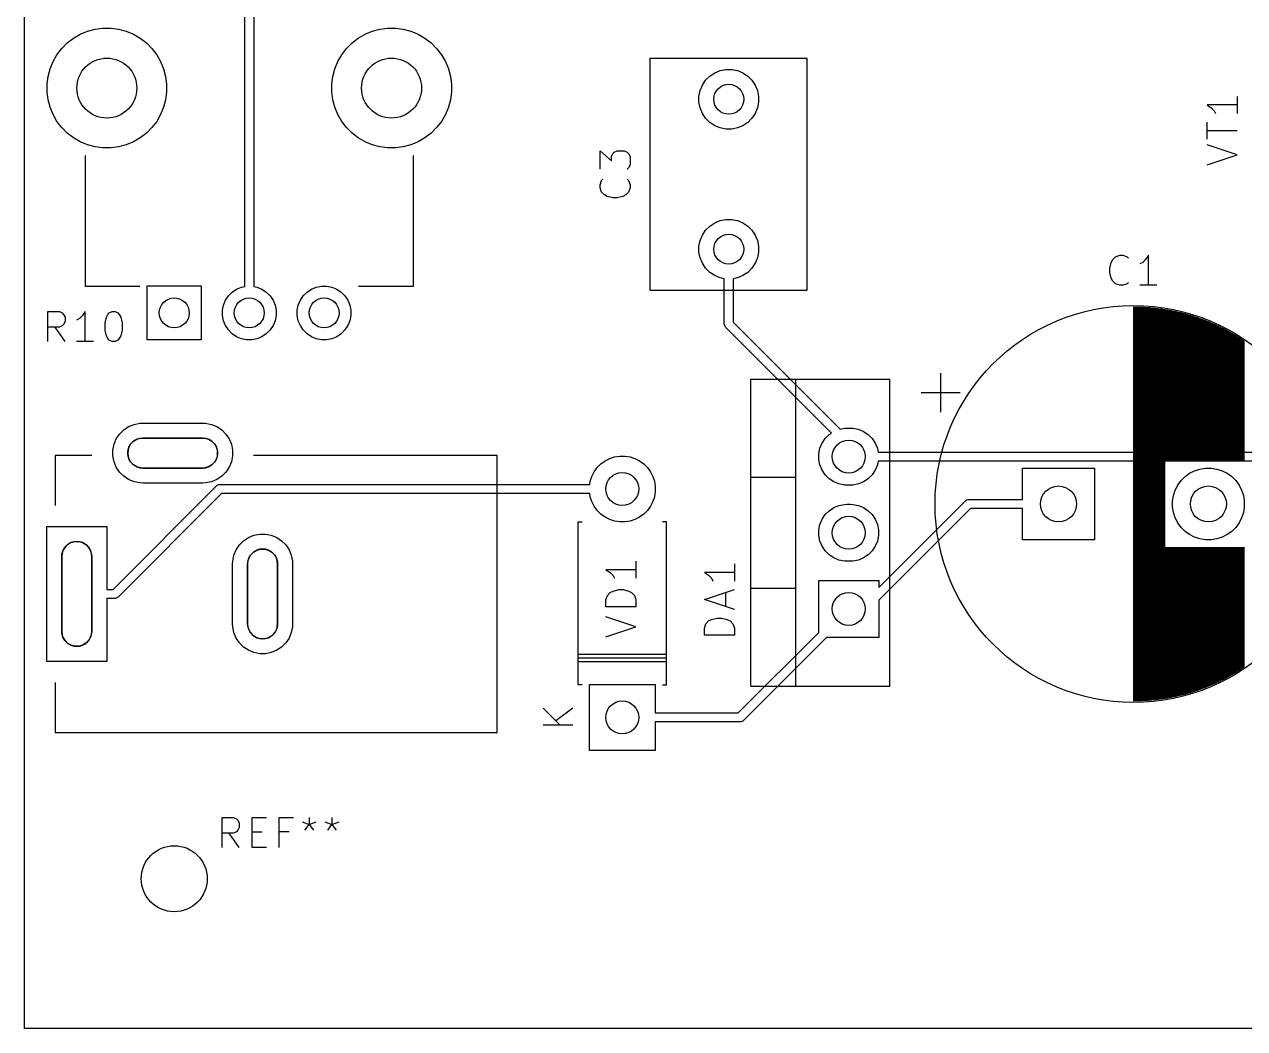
# Model space of a CAD drawing. Extents: x 119.8 to 199.8, y -185.2 to -95.2.
# Drawn here: x 119.76 to 160.46, y -185.16 to -151.67 of the extents above; entities that cross this region are included whole.
import ezdxf

# ---------------------------------------------------------------- set-up
doc = ezdxf.new("R2010")
doc.units = 0
doc.layers.add('BLACK', color=7, linetype='CONTINUOUS')

msp = doc.modelspace()

# ---------------------------------------------------------------- linework, layer by layer
at = {"layer": 'BLACK', "linetype": 'CONTINUOUS'}
for p, q in [((119.7556, -185.1644), (119.7556, -95.1644)), ((127.1056, -160.406023), (127.1056, -149.1644)), ((127.4056, -149.226532), (127.4056, -160.406023)), ((121.862721, -151.89554), (122.115419, -151.827829)), ((122.115419, -151.827829), (122.374794, -151.793682)), ((122.374794, -151.793682), (122.636406, -151.793682)), ((122.636406, -151.793682), (122.895781, -151.827829)), ((122.895781, -151.827829), (123.148479, -151.89554)), ((131.362721, -151.89554), (131.615419, -151.827829)), ((131.615419, -151.827829), (131.874794, -151.793682)), ((131.874794, -151.793682), (132.136406, -151.793682)), ((132.136406, -151.793682), (132.395781, -151.827829)), ((132.395781, -151.827829), (132.648479, -151.89554)), ((121.186908, -152.28572), (121.39446, -152.126461)), ((121.39446, -152.126461), (121.621023, -151.995655)), ((121.621023, -151.995655), (121.862721, -151.89554)), ((123.148479, -151.89554), (123.390177, -151.995655)), ((123.390177, -151.995655), (123.61674, -152.126461)), ((123.61674, -152.126461), (123.824292, -152.28572)), ((130.686908, -152.28572), (130.89446, -152.126461)), ((130.89446, -152.126461), (131.121023, -151.995655)), ((131.121023, -151.995655), (131.362721, -151.89554)), ((132.648479, -151.89554), (132.890177, -151.995655)), ((132.890177, -151.995655), (133.11674, -152.126461)), ((133.11674, -152.126461), (133.324292, -152.28572)), ((120.842661, -152.67826), (121.00192, -152.470708)), ((121.00192, -152.470708), (121.186908, -152.28572)), ((123.824292, -152.28572), (124.00928, -152.470708)), ((124.00928, -152.470708), (124.168539, -152.67826)), ((130.342661, -152.67826), (130.50192, -152.470708)), ((130.50192, -152.470708), (130.686908, -152.28572)), ((133.324292, -152.28572), (133.50928, -152.470708)), ((133.50928, -152.470708), (133.668539, -152.67826)), ((120.61174, -153.146521), (120.711855, -152.904823)), ((120.711855, -152.904823), (120.842661, -152.67826)), ((124.168539, -152.67826), (124.299345, -152.904823)), ((124.299345, -152.904823), (124.39946, -153.146521)), ((130.11174, -153.146521), (130.211855, -152.904823)), ((130.211855, -152.904823), (130.342661, -152.67826)), ((133.668539, -152.67826), (133.799345, -152.904823)), ((133.799345, -152.904823), (133.89946, -153.146521)), ((140.6356, -160.5344), (140.6356, -152.7944)), ((140.6356, -152.7944), (145.8756, -152.7944)), ((145.8756, -160.5344), (145.8756, -152.7944)), ((120.509882, -153.658594), (120.544029, -153.399219)), ((120.544029, -153.399219), (120.61174, -153.146521)), ((124.39946, -153.146521), (124.467171, -153.399219)), ((124.467171, -153.399219), (124.501318, -153.658594)), ((130.009882, -153.658594), (130.044029, -153.399219)), ((130.044029, -153.399219), (130.11174, -153.146521)), ((133.89946, -153.146521), (133.967171, -153.399219)), ((133.967171, -153.399219), (134.001318, -153.658594)), ((142.48259, -153.530007), (142.621207, -153.39139)), ((142.621207, -153.39139), (142.784203, -153.282479)), ((142.784203, -153.282479), (142.965315, -153.20746)), ((142.965315, -153.20746), (143.157583, -153.169215)), ((143.157583, -153.169215), (143.353617, -153.169215)), ((143.353617, -153.169215), (143.545885, -153.20746)), ((143.545885, -153.20746), (143.726997, -153.282479)), ((143.726997, -153.282479), (143.889993, -153.39139)), ((143.889993, -153.39139), (144.02861, -153.530007)), ((120.509882, -153.920206), (120.509882, -153.658594)), ((124.501318, -153.658594), (124.501318, -153.920206)), ((130.009882, -153.920206), (130.009882, -153.658594)), ((134.001318, -153.658594), (134.001318, -153.920206)), ((142.260415, -154.066383), (142.29866, -153.874115)), ((142.29866, -153.874115), (142.373679, -153.693003)), ((142.373679, -153.693003), (142.48259, -153.530007)), ((144.02861, -153.530007), (144.137521, -153.693003)), ((144.137521, -153.693003), (144.21254, -153.874115)), ((144.21254, -153.874115), (144.250785, -154.066383)), ((120.544029, -154.179581), (120.509882, -153.920206)), ((120.61174, -154.432279), (120.544029, -154.179581)), ((124.467171, -154.179581), (124.39946, -154.432279)), ((124.501318, -153.920206), (124.467171, -154.179581)), ((130.044029, -154.179581), (130.009882, -153.920206)), ((130.11174, -154.432279), (130.044029, -154.179581)), ((133.967171, -154.179581), (133.89946, -154.432279)), ((134.001318, -153.920206), (133.967171, -154.179581)), ((142.260415, -154.262417), (142.260415, -154.066383)), ((142.29866, -154.454685), (142.260415, -154.262417)), ((144.250785, -154.262417), (144.21254, -154.454685)), ((144.250785, -154.066383), (144.250785, -154.262417)), ((160.210419, -154.069161), (160.210419, -154.640589)), ((120.711855, -154.673977), (120.61174, -154.432279)), ((120.842661, -154.90054), (120.711855, -154.673977)), ((124.299345, -154.673977), (124.168539, -154.90054)), ((124.39946, -154.432279), (124.299345, -154.673977)), ((130.211855, -154.673977), (130.11174, -154.432279)), ((130.342661, -154.90054), (130.211855, -154.673977)), ((133.799345, -154.673977), (133.668539, -154.90054)), ((133.89946, -154.432279), (133.799345, -154.673977)), ((142.373679, -154.635797), (142.29866, -154.454685)), ((142.48259, -154.798793), (142.373679, -154.635797)), ((144.137521, -154.635797), (144.02861, -154.798793)), ((144.21254, -154.454685), (144.137521, -154.635797)), ((160.210419, -154.354875), (159.210419, -154.354875)), ((159.210419, -154.354875), (159.353276, -154.450113)), ((159.353276, -154.450113), (159.448514, -154.545351)), ((159.448514, -154.545351), (159.496133, -154.640589)), ((121.00192, -155.108092), (120.842661, -154.90054)), ((124.168539, -154.90054), (124.00928, -155.108092)), ((130.50192, -155.108092), (130.342661, -154.90054)), ((133.668539, -154.90054), (133.50928, -155.108092)), ((142.621207, -154.93741), (142.48259, -154.798793)), ((142.784203, -155.046321), (142.621207, -154.93741)), ((142.965315, -155.12134), (142.784203, -155.046321)), ((143.726997, -155.046321), (143.545885, -155.12134)), ((143.889993, -154.93741), (143.726997, -155.046321)), ((144.02861, -154.798793), (143.889993, -154.93741)), ((159.210419, -155.497732), (159.210419, -154.926304)), ((121.186908, -155.29308), (121.00192, -155.108092)), ((121.39446, -155.452339), (121.186908, -155.29308)), ((121.621023, -155.583145), (121.39446, -155.452339)), ((123.61674, -155.452339), (123.390177, -155.583145)), ((123.824292, -155.29308), (123.61674, -155.452339)), ((124.00928, -155.108092), (123.824292, -155.29308)), ((130.686908, -155.29308), (130.50192, -155.108092)), ((130.89446, -155.452339), (130.686908, -155.29308)), ((131.121023, -155.583145), (130.89446, -155.452339)), ((133.11674, -155.452339), (132.890177, -155.583145)), ((133.324292, -155.29308), (133.11674, -155.452339)), ((133.50928, -155.108092), (133.324292, -155.29308)), ((143.157583, -155.159585), (142.965315, -155.12134)), ((143.353617, -155.159585), (143.157583, -155.159585)), ((143.545885, -155.12134), (143.353617, -155.159585)), ((160.210419, -155.212018), (159.210419, -155.212018)), ((121.862721, -155.68326), (121.621023, -155.583145)), ((122.115419, -155.750971), (121.862721, -155.68326)), ((122.374794, -155.785118), (122.115419, -155.750971)), ((122.636406, -155.785118), (122.374794, -155.785118)), ((122.895781, -155.750971), (122.636406, -155.785118)), ((123.148479, -155.68326), (122.895781, -155.750971)), ((123.390177, -155.583145), (123.148479, -155.68326)), ((131.362721, -155.68326), (131.121023, -155.583145)), ((131.615419, -155.750971), (131.362721, -155.68326)), ((131.874794, -155.785118), (131.615419, -155.750971)), ((132.136406, -155.785118), (131.874794, -155.785118)), ((132.395781, -155.750971), (132.136406, -155.785118)), ((132.648479, -155.68326), (132.395781, -155.750971)), ((132.890177, -155.583145), (132.648479, -155.68326)), ((138.960419, -156.497732), (138.960419, -155.878685)), ((138.960419, -155.878685), (139.341371, -156.212018)), ((139.436609, -155.926304), (139.531847, -155.878685)), ((139.531847, -155.878685), (139.769942, -155.878685)), ((139.769942, -155.878685), (139.86518, -155.926304)), ((160.210419, -156.021542), (159.210419, -155.688209)), ((121.7856, -156.0394), (121.7856, -160.4094)), ((132.7256, -156.0394), (132.7256, -160.4094)), ((139.341371, -156.069161), (139.38899, -155.973923)), ((139.341371, -156.212018), (139.341371, -156.069161)), ((139.38899, -155.973923), (139.436609, -155.926304)), ((139.86518, -155.926304), (139.9128, -155.973923)), ((139.9128, -155.973923), (139.960419, -156.069161)), ((139.960419, -156.069161), (139.960419, -156.354875)), ((159.210419, -156.354875), (160.210419, -156.021542)), ((139.9128, -156.450113), (139.86518, -156.497732)), ((139.960419, -156.354875), (139.9128, -156.450113)), ((138.960419, -157.021542), (139.008038, -156.878685)), ((138.960419, -157.11678), (138.960419, -157.021542)), ((139.008038, -157.259637), (138.960419, -157.11678)), ((139.008038, -156.878685), (139.055657, -156.831066)), ((139.86518, -156.831066), (139.9128, -156.878685)), ((139.9128, -156.878685), (139.960419, -157.021542)), ((139.960419, -157.11678), (139.9128, -157.259637)), ((139.960419, -157.021542), (139.960419, -157.11678)), ((139.103276, -157.354875), (139.008038, -157.259637)), ((139.198514, -157.402494), (139.103276, -157.354875)), ((139.38899, -157.450113), (139.198514, -157.402494)), ((139.531847, -157.450113), (139.38899, -157.450113)), ((139.722323, -157.402494), (139.531847, -157.450113)), ((139.817561, -157.354875), (139.722323, -157.402494)), ((139.9128, -157.259637), (139.817561, -157.354875)), ((142.621207, -158.39139), (142.784203, -158.282479)), ((142.784203, -158.282479), (142.965315, -158.20746)), ((142.965315, -158.20746), (143.157583, -158.169215)), ((143.157583, -158.169215), (143.353617, -158.169215)), ((143.353617, -158.169215), (143.545885, -158.20746)), ((143.545885, -158.20746), (143.726997, -158.282479)), ((143.726997, -158.282479), (143.889993, -158.39139)), ((142.29866, -158.874115), (142.373679, -158.693003)), ((142.373679, -158.693003), (142.48259, -158.530007)), ((142.48259, -158.530007), (142.621207, -158.39139)), ((143.889993, -158.39139), (144.02861, -158.530007)), ((144.02861, -158.530007), (144.137521, -158.693003)), ((144.137521, -158.693003), (144.21254, -158.874115)), ((142.260415, -159.066383), (142.29866, -158.874115)), ((142.260415, -159.262417), (142.260415, -159.066383)), ((144.21254, -158.874115), (144.250785, -159.066383)), ((144.250785, -159.066383), (144.250785, -159.262417)), ((142.29866, -159.454685), (142.260415, -159.262417)), ((142.373679, -159.635797), (142.29866, -159.454685)), ((144.21254, -159.454685), (144.137521, -159.635797)), ((144.250785, -159.262417), (144.21254, -159.454685)), ((156.017505, -159.607314), (156.065124, -159.512076)), ((156.065124, -159.512076), (156.160362, -159.416838)), ((156.160362, -159.416838), (156.303219, -159.369219)), ((156.303219, -159.369219), (156.398457, -159.369219)), ((156.398457, -159.369219), (156.541314, -159.416838)), ((156.541314, -159.416838), (156.588933, -159.464457)), ((157.160362, -159.512076), (157.065124, -159.607314)), ((157.2556, -159.369219), (157.160362, -159.512076)), ((157.2556, -160.369219), (157.2556, -159.369219)), ((142.48259, -159.798793), (142.373679, -159.635797)), ((142.621207, -159.93741), (142.48259, -159.798793)), ((142.784203, -160.046321), (142.621207, -159.93741)), ((143.889993, -159.93741), (143.726997, -160.046321)), ((144.02861, -159.798793), (143.889993, -159.93741)), ((144.137521, -159.635797), (144.02861, -159.798793)), ((155.969886, -159.79779), (156.017505, -159.607314)), ((155.969886, -159.940647), (155.969886, -159.79779)), ((156.017505, -160.131123), (155.969886, -159.940647)), ((157.065124, -159.607314), (156.969886, -159.654933)), ((123.8556, -162.1894), (123.8556, -160.3894)), ((123.8556, -160.3894), (125.6556, -160.3894)), ((125.6556, -160.3894), (125.6556, -162.1894)), ((142.965315, -160.12134), (142.784203, -160.046321)), ((143.1056, -160.149244), (142.965315, -160.12134)), ((143.1056, -161.6644), (143.1056, -160.149244)), ((143.545885, -160.12134), (143.4056, -160.149244)), ((143.4056, -160.149244), (143.4056, -161.602268)), ((143.726997, -160.046321), (143.545885, -160.12134)), ((156.065124, -160.226361), (156.017505, -160.131123)), ((156.160362, -160.3216), (156.065124, -160.226361)), ((156.303219, -160.369219), (156.160362, -160.3216)), ((156.398457, -160.369219), (156.303219, -160.369219)), ((156.541314, -160.3216), (156.398457, -160.369219)), ((156.588933, -160.27398), (156.541314, -160.3216)), ((157.541314, -160.369219), (156.969886, -160.369219)), ((123.6056, -160.4094), (121.7856, -160.4094)), ((126.461871, -160.865143), (126.559891, -160.718446)), ((126.559891, -160.718446), (126.684646, -160.593691)), ((126.684646, -160.593691), (126.831343, -160.495671)), ((126.831343, -160.495671), (126.994344, -160.428154)), ((126.994344, -160.428154), (127.1056, -160.406023)), ((127.4056, -160.406023), (127.516856, -160.428154)), ((127.516856, -160.428154), (127.679857, -160.495671)), ((127.679857, -160.495671), (127.826554, -160.593691)), ((127.826554, -160.593691), (127.951309, -160.718446)), ((127.951309, -160.718446), (128.049329, -160.865143)), ((128.961871, -160.865143), (129.059891, -160.718446)), ((129.059891, -160.718446), (129.184646, -160.593691)), ((129.184646, -160.593691), (129.331343, -160.495671)), ((129.331343, -160.495671), (129.494344, -160.428154)), ((129.494344, -160.428154), (129.667385, -160.393734)), ((129.667385, -160.393734), (129.843815, -160.393734)), ((129.843815, -160.393734), (130.016856, -160.428154)), ((130.016856, -160.428154), (130.179857, -160.495671)), ((130.179857, -160.495671), (130.326554, -160.593691)), ((130.326554, -160.593691), (130.451309, -160.718446)), ((130.451309, -160.718446), (130.549329, -160.865143)), ((132.7256, -160.4094), (130.9056, -160.4094)), ((140.6356, -160.5344), (145.8756, -160.5344)), ((126.359934, -161.201185), (126.394354, -161.028144)), ((126.359934, -161.377615), (126.359934, -161.201185)), ((126.394354, -161.028144), (126.461871, -160.865143)), ((128.049329, -160.865143), (128.116846, -161.028144)), ((128.116846, -161.028144), (128.151266, -161.201185)), ((128.151266, -161.201185), (128.151266, -161.377615)), ((128.859934, -161.201185), (128.894354, -161.028144)), ((128.859934, -161.377615), (128.859934, -161.201185)), ((128.894354, -161.028144), (128.961871, -160.865143)), ((130.549329, -160.865143), (130.616846, -161.028144)), ((130.616846, -161.028144), (130.651266, -161.201185)), ((130.651266, -161.201185), (130.651266, -161.377615)), ((156.7556, -161.0844), (156.7556, -174.2444)), ((156.7956, -161.0844), (156.7956, -174.2444)), ((156.8356, -161.0844), (156.8356, -174.2444)), ((156.8756, -161.0854), (156.8756, -174.2434)), ((156.9156, -161.0864), (156.9156, -174.2424)), ((156.9556, -161.0874), (156.9556, -174.2414)), ((156.9956, -161.0884), (156.9956, -174.2404)), ((157.0356, -161.0904), (157.0356, -174.2384)), ((157.0756, -161.0924), (157.0756, -174.2364)), ((157.1156, -161.0944), (157.1156, -174.2344)), ((157.1556, -161.0964), (157.1556, -174.2324)), ((157.1956, -161.0994), (157.1956, -174.2294)), ((157.2356, -161.1014), (157.2356, -174.2274)), ((157.2756, -161.1044), (157.2756, -174.2244)), ((157.3156, -161.1084), (157.3156, -174.2204)), ((157.3556, -161.1114), (157.3556, -174.2174)), ((157.3956, -161.1154), (157.3956, -174.2134)), ((157.4356, -161.1194), (157.4356, -174.2094)), ((157.4756, -161.1234), (157.4756, -174.2054)), ((157.5156, -161.1284), (157.5156, -174.2004)), ((157.5556, -161.1334), (157.5556, -174.1954)), ((157.5956, -161.1384), (157.5956, -174.1904)), ((157.6356, -161.1434), (157.6356, -174.1854)), ((157.6756, -161.1484), (157.6756, -174.1804)), ((157.7156, -161.1544), (157.7156, -174.1744)), ((157.7556, -161.1604), (157.7556, -174.1684)), ((157.7956, -161.1664), (157.7956, -174.1624)), ((157.8356, -161.1734), (157.8356, -166.2244)), ((157.8756, -161.1794), (157.8756, -166.2244)), ((157.9156, -161.1864), (157.9156, -166.2244)), ((157.9556, -161.1944), (157.9556, -166.2244)), ((157.9956, -161.2014), (157.9956, -166.2244)), ((120.541314, -162.244219), (120.541314, -161.244219)), ((120.541314, -161.244219), (120.922266, -161.244219)), ((120.922266, -161.244219), (121.017504, -161.291838)), ((121.017504, -161.291838), (121.065123, -161.339457)), ((121.065123, -161.339457), (121.112742, -161.434695)), ((121.112742, -161.577552), (121.065123, -161.67279)), ((121.112742, -161.434695), (121.112742, -161.577552)), ((121.588933, -161.482314), (121.493695, -161.529933)), ((121.684171, -161.387076), (121.588933, -161.482314)), ((121.779409, -161.244219), (121.684171, -161.387076)), ((121.779409, -162.244219), (121.779409, -161.244219)), ((122.446076, -161.625171), (122.493695, -161.434695)), ((122.493695, -161.434695), (122.541314, -161.339457)), ((122.541314, -161.339457), (122.588933, -161.291838)), ((122.588933, -161.291838), (122.684171, -161.244219)), ((122.684171, -161.244219), (122.779409, -161.244219)), ((122.779409, -161.244219), (122.874647, -161.291838)), ((122.874647, -161.291838), (122.922266, -161.339457)), ((122.922266, -161.339457), (122.969885, -161.434695)), ((122.969885, -161.434695), (123.017504, -161.625171)), ((126.394354, -161.550656), (126.359934, -161.377615)), ((126.461871, -161.713657), (126.394354, -161.550656)), ((128.116846, -161.550656), (128.049329, -161.713657)), ((128.151266, -161.377615), (128.116846, -161.550656)), ((128.894354, -161.550656), (128.859934, -161.377615)), ((128.961871, -161.713657), (128.894354, -161.550656)), ((130.616846, -161.550656), (130.549329, -161.713657)), ((130.651266, -161.377615), (130.616846, -161.550656)), ((143.4056, -161.602268), (146.968839, -165.165507)), ((158.0356, -161.2094), (158.0356, -166.2244)), ((158.0756, -161.2174), (158.0756, -166.2244)), ((158.1156, -161.2254), (158.1156, -166.2244)), ((158.1556, -161.2344), (158.1556, -166.2244)), ((158.1956, -161.2434), (158.1956, -166.2244)), ((158.2356, -161.2524), (158.2356, -166.2244)), ((158.2756, -161.2614), (158.2756, -166.2244)), ((158.3156, -161.2704), (158.3156, -166.2244)), ((158.3556, -161.2804), (158.3556, -166.2244)), ((158.3956, -161.2904), (158.3956, -166.2244)), ((158.4356, -161.3014), (158.4356, -166.2244)), ((158.4756, -161.3114), (158.4756, -166.2244)), ((158.5156, -161.3224), (158.5156, -166.2244)), ((158.5556, -161.3334), (158.5556, -166.2244)), ((158.5956, -161.3454), (158.5956, -166.2244)), ((158.6356, -161.3574), (158.6356, -166.2244)), ((158.6756, -161.3694), (158.6756, -166.2244)), ((158.7156, -161.3814), (158.7156, -166.2244)), ((158.7556, -161.3934), (158.7556, -166.2244)), ((158.7956, -161.4064), (158.7956, -166.2244)), ((158.8356, -161.4194), (158.8356, -166.2244)), ((158.8756, -161.4334), (158.8756, -166.2244)), ((158.9156, -161.4464), (158.9156, -166.2244)), ((158.9556, -161.4604), (158.9556, -166.2244)), ((158.9956, -161.4744), (158.9956, -166.2244)), ((159.0356, -161.4894), (159.0356, -166.2244)), ((159.0756, -161.5044), (159.0756, -166.2244)), ((159.1156, -161.5194), (159.1156, -166.2244)), ((159.1556, -161.5344), (159.1556, -166.2244)), ((159.1956, -161.5504), (159.1956, -166.2244)), ((159.2356, -161.5664), (159.2356, -166.2244)), ((159.2756, -161.5824), (159.2756, -166.2244)), ((159.3156, -161.5994), (159.3156, -166.2244)), ((120.922266, -161.768028), (120.541314, -161.768028)), ((121.112742, -162.244219), (120.779409, -161.768028)), ((121.017504, -161.720409), (120.922266, -161.768028)), ((121.065123, -161.67279), (121.017504, -161.720409)), ((122.446076, -161.863266), (122.446076, -161.625171)), ((122.493695, -162.053742), (122.446076, -161.863266)), ((123.017504, -161.863266), (122.969885, -162.053742)), ((123.017504, -161.625171), (123.017504, -161.863266)), ((126.559891, -161.860354), (126.461871, -161.713657)), ((126.684646, -161.985109), (126.559891, -161.860354)), ((126.831343, -162.083129), (126.684646, -161.985109)), ((127.826554, -161.985109), (127.679857, -162.083129)), ((127.951309, -161.860354), (127.826554, -161.985109)), ((128.049329, -161.713657), (127.951309, -161.860354)), ((129.059891, -161.860354), (128.961871, -161.713657)), ((129.184646, -161.985109), (129.059891, -161.860354)), ((129.331343, -162.083129), (129.184646, -161.985109)), ((130.326554, -161.985109), (130.179857, -162.083129)), ((130.451309, -161.860354), (130.326554, -161.985109)), ((130.549329, -161.713657), (130.451309, -161.860354)), ((143.108482, -161.693663), (143.1056, -161.6644)), ((143.130879, -161.747735), (143.108482, -161.693663)), ((143.149534, -161.770466), (143.130879, -161.747735)), ((146.677774, -165.298706), (143.149534, -161.770466)), ((159.3556, -161.6164), (159.3556, -166.2244)), ((159.3956, -161.6334), (159.3956, -166.2244)), ((159.4356, -161.6514), (159.4356, -166.2244)), ((159.4756, -161.6694), (159.4756, -166.2244)), ((159.5156, -161.6874), (159.5156, -166.2244)), ((159.5556, -161.7054), (159.5556, -166.2244)), ((159.5956, -161.7244), (159.5956, -166.2244)), ((159.6356, -161.7434), (159.6356, -166.2244)), ((159.6756, -161.7634), (159.6756, -166.2244)), ((159.7156, -161.7834), (159.7156, -166.2244)), ((159.7556, -161.8034), (159.7556, -166.2244)), ((159.7956, -161.8234), (159.7956, -166.2244)), ((159.8356, -161.8444), (159.8356, -166.2244)), ((159.8756, -161.8654), (159.8756, -166.2244)), ((159.9156, -161.8874), (159.9156, -166.2244)), ((159.9556, -161.9094), (159.9556, -166.2244)), ((159.9956, -161.9314), (159.9956, -166.2244)), ((160.0356, -161.9544), (160.0356, -166.2244)), ((160.0756, -161.9774), (160.0756, -166.2244)), ((160.1156, -162.0004), (160.1156, -166.2244)), ((122.065123, -162.244219), (121.493695, -162.244219)), ((122.541314, -162.14898), (122.493695, -162.053742)), ((122.588933, -162.1966), (122.541314, -162.14898)), ((122.684171, -162.244219), (122.588933, -162.1966)), ((122.779409, -162.244219), (122.684171, -162.244219)), ((122.874647, -162.1966), (122.779409, -162.244219)), ((122.922266, -162.14898), (122.874647, -162.1966)), ((122.969885, -162.053742), (122.922266, -162.14898)), ((125.6556, -162.1894), (123.8556, -162.1894)), ((126.994344, -162.150646), (126.831343, -162.083129)), ((127.167385, -162.185066), (126.994344, -162.150646)), ((127.343815, -162.185066), (127.167385, -162.185066)), ((127.516856, -162.150646), (127.343815, -162.185066)), ((127.679857, -162.083129), (127.516856, -162.150646)), ((129.494344, -162.150646), (129.331343, -162.083129)), ((129.667385, -162.185066), (129.494344, -162.150646)), ((129.843815, -162.185066), (129.667385, -162.185066)), ((130.016856, -162.150646), (129.843815, -162.185066)), ((130.179857, -162.083129), (130.016856, -162.150646)), ((160.1556, -162.0244), (160.1556, -166.2244)), ((160.1956, -162.0484), (160.1956, -166.2244)), ((160.2356, -162.0724), (160.2356, -166.2244)), ((160.2756, -162.0974), (160.2756, -166.2244)), ((160.3156, -162.1234), (160.3156, -166.2244)), ((160.3556, -162.1484), (160.3556, -166.2244)), ((160.3956, -162.1754), (160.3956, -166.2244)), ((160.4356, -162.2014), (160.4356, -166.2244)), ((143.9856, -163.5044), (148.6266, -163.5044)), ((143.9856, -173.7444), (143.9856, -163.5044)), ((145.4956, -173.7444), (145.4956, -163.5044)), ((148.6266, -173.7444), (148.6266, -163.5044)), ((150.321031, -163.2994), (150.321031, -164.5994)), ((149.671031, -163.9494), (150.971031, -163.9494)), ((122.92999, -165.330007), (123.068607, -165.19139)), ((123.068607, -165.19139), (123.231603, -165.082479)), ((123.231603, -165.082479), (123.412715, -165.00746)), ((123.412715, -165.00746), (123.604983, -164.969215)), ((123.604983, -164.969215), (123.703, -164.9644)), ((123.703, -164.9644), (125.703, -164.9644)), ((125.703, -164.9644), (125.801017, -164.969215)), ((125.801017, -164.969215), (125.993285, -165.00746)), ((125.993285, -165.00746), (126.174397, -165.082479)), ((126.174397, -165.082479), (126.337393, -165.19139)), ((126.337393, -165.19139), (126.47601, -165.330007)), ((146.968839, -165.165507), (147.114739, -165.136487)), ((147.114739, -165.136487), (147.2081, -165.1319)), ((147.2081, -165.1319), (147.3031, -165.1319)), ((147.3031, -165.1319), (147.396461, -165.136487)), ((147.396461, -165.136487), (147.579596, -165.172914)), ((147.579596, -165.172914), (147.752105, -165.24437)), ((147.752105, -165.24437), (147.90736, -165.348108)), ((122.707815, -165.866383), (122.74606, -165.674115)), ((122.74606, -165.674115), (122.821079, -165.493003)), ((122.821079, -165.493003), (122.92999, -165.330007)), ((123.24106, -165.773058), (123.306323, -165.660019)), ((123.306323, -165.660019), (123.398619, -165.567723)), ((123.398619, -165.567723), (123.511658, -165.50246)), ((123.511658, -165.50246), (123.637737, -165.468678)), ((123.637737, -165.468678), (123.703, -165.4644)), ((123.703, -165.4644), (125.703, -165.4644)), ((125.703, -165.4644), (123.703, -165.4644)), ((125.703, -165.4644), (123.703, -165.4644)), ((125.703, -165.4644), (125.768263, -165.468678)), ((125.768263, -165.468678), (125.894342, -165.50246)), ((125.894342, -165.50246), (126.007381, -165.567723)), ((126.007381, -165.567723), (126.099677, -165.660019)), ((126.099677, -165.660019), (126.16494, -165.773058)), ((126.47601, -165.330007), (126.584921, -165.493003)), ((126.584921, -165.493003), (126.65994, -165.674115)), ((126.65994, -165.674115), (126.698185, -165.866383)), ((146.296614, -165.807904), (146.36807, -165.635395)), ((146.36807, -165.635395), (146.471808, -165.48014)), ((146.471808, -165.48014), (146.60384, -165.348108)), ((146.60384, -165.348108), (146.677774, -165.298706)), ((147.90736, -165.348108), (148.039392, -165.48014)), ((148.039392, -165.48014), (148.14313, -165.635395)), ((148.14313, -165.635395), (148.214586, -165.807904)), ((120.783, -166.0444), (120.783, -167.7144)), ((122.003, -166.0444), (120.783, -166.0444)), ((122.707815, -166.062417), (122.707815, -165.866383)), ((122.74606, -166.254685), (122.707815, -166.062417)), ((123.207278, -165.899137), (123.24106, -165.773058)), ((123.207278, -166.029663), (123.207278, -165.899137)), ((123.24106, -166.155742), (123.207278, -166.029663)), ((126.16494, -165.773058), (126.198722, -165.899137)), ((126.198722, -166.029663), (126.16494, -166.155742)), ((126.198722, -165.899137), (126.198722, -166.029663)), ((126.698185, -166.062417), (126.65994, -166.254685)), ((126.698185, -165.866383), (126.698185, -166.062417)), ((135.523, -166.0444), (127.403, -166.0444)), ((135.523, -175.2844), (135.523, -166.0444)), ((139.44621, -166.094793), (139.616695, -166.067791)), ((139.616695, -166.067791), (139.789305, -166.067791)), ((139.789305, -166.067791), (139.95979, -166.094793)), ((146.260187, -165.991039), (146.296614, -165.807904)), ((146.260187, -166.177761), (146.260187, -165.991039)), ((148.214586, -165.807904), (148.239747, -165.9344)), ((148.239747, -165.9344), (166.860385, -165.9344)), ((122.821079, -166.435797), (122.74606, -166.254685)), ((122.92999, -166.598793), (122.821079, -166.435797)), ((123.306323, -166.268781), (123.24106, -166.155742)), ((123.398619, -166.361077), (123.306323, -166.268781)), ((123.511658, -166.42634), (123.398619, -166.361077)), ((123.637737, -166.460122), (123.511658, -166.42634)), ((123.703, -166.4644), (123.637737, -166.460122)), ((125.703, -166.4644), (123.703, -166.4644)), ((123.703, -166.4644), (125.703, -166.4644)), ((123.703, -166.4644), (125.703, -166.4644)), ((125.768263, -166.460122), (125.703, -166.4644)), ((125.894342, -166.42634), (125.768263, -166.460122)), ((126.007381, -166.361077), (125.894342, -166.42634)), ((126.099677, -166.268781), (126.007381, -166.361077)), ((126.16494, -166.155742), (126.099677, -166.268781)), ((126.584921, -166.435797), (126.47601, -166.598793)), ((126.65994, -166.254685), (126.584921, -166.435797)), ((138.765096, -166.589652), (138.866553, -166.450007)), ((138.866553, -166.450007), (138.988607, -166.327953)), ((138.988607, -166.327953), (139.128252, -166.226496)), ((139.128252, -166.226496), (139.282048, -166.148133)), ((139.282048, -166.148133), (139.44621, -166.094793)), ((139.95979, -166.094793), (140.123952, -166.148133)), ((140.123952, -166.148133), (140.277748, -166.226496)), ((140.277748, -166.226496), (140.417393, -166.327953)), ((140.417393, -166.327953), (140.539447, -166.450007)), ((140.539447, -166.450007), (140.640904, -166.589652)), ((146.296614, -166.360896), (146.260187, -166.177761)), ((146.36807, -166.533405), (146.296614, -166.360896)), ((148.214586, -166.360896), (148.14313, -166.533405)), ((148.239747, -166.2344), (148.214586, -166.360896)), ((166.798253, -166.2344), (148.239747, -166.2344)), ((153.0556, -167.5144), (153.0556, -166.4644)), ((153.0556, -166.4644), (155.4556, -166.4644)), ((155.4556, -166.4644), (155.4556, -168.8644)), ((158.975466, -166.497556), (159.161449, -166.468099)), ((159.161449, -166.468099), (159.349751, -166.468099)), ((159.349751, -166.468099), (159.535734, -166.497556)), ((123.068607, -166.73741), (122.92999, -166.598793)), ((123.231603, -166.846321), (123.068607, -166.73741)), ((123.412715, -166.92134), (123.231603, -166.846321)), ((126.174397, -166.846321), (125.993285, -166.92134)), ((126.337393, -166.73741), (126.174397, -166.846321)), ((126.47601, -166.598793), (126.337393, -166.73741)), ((138.633393, -166.90761), (138.686733, -166.743448)), ((138.686733, -166.743448), (138.765096, -166.589652)), ((140.640904, -166.589652), (140.719267, -166.743448)), ((140.719267, -166.743448), (140.772607, -166.90761)), ((143.9856, -166.7734), (145.4956, -166.7734)), ((146.471808, -166.68866), (146.36807, -166.533405)), ((146.60384, -166.820692), (146.471808, -166.68866)), ((146.759095, -166.92443), (146.60384, -166.820692)), ((147.90736, -166.820692), (147.752105, -166.92443)), ((148.039392, -166.68866), (147.90736, -166.820692)), ((148.14313, -166.533405), (148.039392, -166.68866)), ((158.232432, -167.037402), (158.343113, -166.885062)), ((158.343113, -166.885062), (158.476262, -166.751913)), ((158.476262, -166.751913), (158.628602, -166.641232)), ((158.628602, -166.641232), (158.79638, -166.555745)), ((158.79638, -166.555745), (158.975466, -166.497556)), ((159.535734, -166.497556), (159.71482, -166.555745)), ((159.71482, -166.555745), (159.882598, -166.641232)), ((159.882598, -166.641232), (160.034938, -166.751913)), ((160.034938, -166.751913), (160.168087, -166.885062)), ((160.168087, -166.885062), (160.278768, -167.037402)), ((122.712312, -170.5144), (126.168378, -167.058334)), ((123.604983, -166.959585), (123.412715, -166.92134)), ((123.703, -166.9644), (123.604983, -166.959585)), ((125.703, -166.9644), (123.703, -166.9644)), ((125.801017, -166.959585), (125.703, -166.9644)), ((125.993285, -166.92134), (125.801017, -166.959585)), ((126.168378, -167.058334), (126.191108, -167.039679)), ((126.191108, -167.039679), (126.213505, -167.030402)), ((126.213505, -167.030402), (126.24518, -167.017282)), ((126.24518, -167.017282), (126.274444, -167.0144)), ((126.274444, -167.0144), (138.616479, -167.0144)), ((138.616479, -167.0144), (138.633393, -166.90761)), ((140.772607, -166.90761), (140.799609, -167.078095)), ((140.799609, -167.250705), (140.772607, -167.42119)), ((140.799609, -167.078095), (140.799609, -167.250705)), ((146.931604, -166.995886), (146.759095, -166.92443)), ((147.114739, -167.032313), (146.931604, -166.995886)), ((147.2081, -167.0369), (147.114739, -167.032313)), ((147.3031, -167.0369), (147.2081, -167.0369)), ((147.396461, -167.032313), (147.3031, -167.0369)), ((147.579596, -166.995886), (147.396461, -167.032313)), ((147.752105, -166.92443), (147.579596, -166.995886)), ((158.088756, -167.384266), (158.146945, -167.20518)), ((158.146945, -167.20518), (158.232432, -167.037402)), ((160.278768, -167.037402), (160.364255, -167.20518)), ((160.364255, -167.20518), (160.422444, -167.384266)), ((126.336576, -167.3144), (122.88051, -170.770466)), ((138.616479, -167.3144), (126.336576, -167.3144)), ((138.633393, -167.42119), (138.616479, -167.3144)), ((138.686733, -167.585352), (138.633393, -167.42119)), ((138.765096, -167.739148), (138.686733, -167.585352)), ((140.719267, -167.585352), (140.640904, -167.739148)), ((140.772607, -167.42119), (140.719267, -167.585352)), ((146.759095, -167.78437), (146.931604, -167.712914)), ((146.931604, -167.712914), (147.114739, -167.676487)), ((147.114739, -167.676487), (147.2081, -167.6719)), ((147.2081, -167.6719), (147.3031, -167.6719)), ((147.3031, -167.6719), (147.396461, -167.676487)), ((147.396461, -167.676487), (147.579596, -167.712914)), ((147.579596, -167.712914), (147.752105, -167.78437)), ((148.2556, -170.452268), (151.149534, -167.558334)), ((151.149534, -167.558334), (151.172264, -167.539679)), ((151.172264, -167.539679), (151.194661, -167.530402)), ((151.194661, -167.530402), (151.226336, -167.517282)), ((151.226336, -167.517282), (151.2556, -167.5144)), ((151.2556, -167.5144), (153.0556, -167.5144)), ((158.059299, -167.570249), (158.088756, -167.384266)), ((158.059299, -167.758551), (158.059299, -167.570249)), ((160.422444, -167.384266), (160.451901, -167.570249)), ((160.451901, -167.570249), (160.451901, -167.758551)), ((138.866553, -167.878793), (138.765096, -167.739148)), ((138.988607, -168.000847), (138.866553, -167.878793)), ((139.128252, -168.102304), (138.988607, -168.000847)), ((139.282048, -168.180667), (139.128252, -168.102304)), ((140.277748, -168.102304), (140.123952, -168.180667)), ((140.417393, -168.000847), (140.277748, -168.102304)), ((140.539447, -167.878793), (140.417393, -168.000847)), ((140.640904, -167.739148), (140.539447, -167.878793)), ((146.36807, -168.175395), (146.471808, -168.02014)), ((146.471808, -168.02014), (146.60384, -167.888108)), ((146.60384, -167.888108), (146.759095, -167.78437)), ((147.752105, -167.78437), (147.90736, -167.888108)), ((147.90736, -167.888108), (148.039392, -168.02014)), ((148.039392, -168.02014), (148.14313, -168.175395)), ((151.317732, -167.8144), (148.2556, -170.876532)), ((153.0556, -167.8144), (151.317732, -167.8144)), ((153.0556, -168.8644), (153.0556, -167.8144)), ((158.088756, -167.944534), (158.059299, -167.758551)), ((158.146945, -168.12362), (158.088756, -167.944534)), ((158.232432, -168.291398), (158.146945, -168.12362)), ((160.364255, -168.12362), (160.278768, -168.291398)), ((160.422444, -167.944534), (160.364255, -168.12362)), ((160.451901, -167.758551), (160.422444, -167.944534)), ((120.503, -172.9144), (120.503, -168.4144)), ((120.503, -168.4144), (122.503, -168.4144)), ((122.503, -168.4144), (122.503, -170.5144)), ((138.233, -168.2544), (138.363, -168.2544)), ((138.233, -173.6944), (138.233, -168.2544)), ((139.44621, -168.234007), (139.282048, -168.180667)), ((139.616695, -168.261009), (139.44621, -168.234007)), ((139.789305, -168.261009), (139.616695, -168.261009)), ((139.95979, -168.234007), (139.789305, -168.261009)), ((140.123952, -168.180667), (139.95979, -168.234007)), ((141.173, -168.2544), (141.043, -168.2544)), ((141.173, -173.6944), (141.173, -168.2544)), ((146.260187, -168.531039), (146.296614, -168.347904)), ((146.260187, -168.717761), (146.260187, -168.531039)), ((146.296614, -168.347904), (146.36807, -168.175395)), ((148.14313, -168.175395), (148.214586, -168.347904)), ((148.214586, -168.347904), (148.251013, -168.531039)), ((148.251013, -168.531039), (148.251013, -168.717761)), ((158.343113, -168.443738), (158.232432, -168.291398)), ((158.476262, -168.576887), (158.343113, -168.443738)), ((160.168087, -168.443738), (160.034938, -168.576887)), ((160.278768, -168.291398), (160.168087, -168.443738)), ((121.311658, -168.95246), (121.437737, -168.918678)), ((121.437737, -168.918678), (121.568263, -168.918678)), ((121.568263, -168.918678), (121.694342, -168.95246)), ((126.92999, -169.030007), (127.068607, -168.89139)), ((127.068607, -168.89139), (127.231603, -168.782479)), ((127.231603, -168.782479), (127.412715, -168.70746)), ((127.412715, -168.70746), (127.604983, -168.669215)), ((127.604983, -168.669215), (127.801017, -168.669215)), ((127.801017, -168.669215), (127.993285, -168.70746)), ((127.993285, -168.70746), (128.174397, -168.782479)), ((128.174397, -168.782479), (128.337393, -168.89139)), ((128.337393, -168.89139), (128.47601, -169.030007)), ((146.296614, -168.900896), (146.260187, -168.717761)), ((146.36807, -169.073405), (146.296614, -168.900896)), ((148.214586, -168.900896), (148.14313, -169.073405)), ((148.251013, -168.717761), (148.214586, -168.900896)), ((155.4556, -168.8644), (153.0556, -168.8644)), ((158.628602, -168.687568), (158.476262, -168.576887)), ((158.79638, -168.773055), (158.628602, -168.687568)), ((158.975466, -168.831244), (158.79638, -168.773055)), ((159.161449, -168.860701), (158.975466, -168.831244)), ((159.349751, -168.860701), (159.161449, -168.860701)), ((159.535734, -168.831244), (159.349751, -168.860701)), ((159.71482, -168.773055), (159.535734, -168.831244)), ((159.882598, -168.687568), (159.71482, -168.773055)), ((160.034938, -168.576887), (159.882598, -168.687568)), ((121.007278, -169.349137), (121.04106, -169.223058)), ((121.04106, -169.223058), (121.106323, -169.110019)), ((121.106323, -169.110019), (121.198619, -169.017723)), ((121.198619, -169.017723), (121.311658, -168.95246)), ((121.694342, -168.95246), (121.807381, -169.017723)), ((121.807381, -169.017723), (121.899677, -169.110019)), ((121.899677, -169.110019), (121.96494, -169.223058)), ((121.96494, -169.223058), (121.998722, -169.349137)), ((126.74606, -169.374115), (126.821079, -169.193003)), ((126.821079, -169.193003), (126.92999, -169.030007)), ((127.306323, -169.360019), (127.398619, -169.267723)), ((127.398619, -169.267723), (127.511658, -169.20246)), ((127.511658, -169.20246), (127.637737, -169.168678)), ((127.637737, -169.168678), (127.768263, -169.168678)), ((127.768263, -169.168678), (127.894342, -169.20246)), ((127.894342, -169.20246), (128.007381, -169.267723)), ((128.007381, -169.267723), (128.099677, -169.360019)), ((128.47601, -169.030007), (128.584921, -169.193003)), ((128.584921, -169.193003), (128.65994, -169.374115)), ((146.471808, -169.22866), (146.36807, -169.073405)), ((146.60384, -169.360692), (146.471808, -169.22866)), ((148.039392, -169.22866), (147.90736, -169.360692)), ((148.14313, -169.073405), (148.039392, -169.22866)), ((157.8356, -169.1044), (157.8356, -174.1554)), ((157.8756, -169.1044), (157.8756, -174.1494)), ((157.9156, -169.1044), (157.9156, -174.1424)), ((157.9556, -169.1044), (157.9556, -174.1344)), ((157.9956, -169.1044), (157.9956, -174.1274)), ((158.0356, -169.1044), (158.0356, -174.1194)), ((158.0756, -169.1044), (158.0756, -174.1114)), ((158.1156, -169.1044), (158.1156, -174.1034)), ((158.1556, -169.1044), (158.1556, -174.0944)), ((158.1956, -169.1044), (158.1956, -174.0854)), ((158.2356, -169.1044), (158.2356, -174.0764)), ((158.2756, -169.1044), (158.2756, -174.0674)), ((158.3156, -169.1044), (158.3156, -174.0584)), ((158.3556, -169.1044), (158.3556, -174.0484)), ((158.3956, -169.1044), (158.3956, -174.0384)), ((158.4356, -169.1044), (158.4356, -174.0274)), ((158.4756, -169.1044), (158.4756, -174.0174)), ((158.5156, -169.1044), (158.5156, -174.0064)), ((158.5556, -169.1044), (158.5556, -173.9954)), ((158.5956, -169.1044), (158.5956, -173.9834)), ((158.6356, -169.1044), (158.6356, -173.9714)), ((158.6756, -169.1044), (158.6756, -173.9594)), ((158.7156, -169.1044), (158.7156, -173.9474)), ((158.7556, -169.1044), (158.7556, -173.9354)), ((158.7956, -169.1044), (158.7956, -173.9224)), ((158.8356, -169.1044), (158.8356, -173.9094)), ((158.8756, -169.1044), (158.8756, -173.8954)), ((158.9156, -169.1044), (158.9156, -173.8824)), ((158.9556, -169.1044), (158.9556, -173.8684)), ((158.9956, -169.1044), (158.9956, -173.8544)), ((159.0356, -169.1044), (159.0356, -173.8394)), ((159.0756, -169.1044), (159.0756, -173.8244)), ((159.1156, -169.1044), (159.1156, -173.8094)), ((159.1556, -169.1044), (159.1556, -173.7944)), ((159.1956, -169.1044), (159.1956, -173.7784)), ((159.2356, -169.1044), (159.2356, -173.7624)), ((159.2756, -169.1044), (159.2756, -173.7464)), ((159.3156, -169.1044), (159.3156, -173.7294)), ((159.3556, -169.1044), (159.3556, -173.7124)), ((159.3956, -169.1044), (159.3956, -173.6954)), ((159.4356, -169.1044), (159.4356, -173.6774)), ((159.4756, -169.1044), (159.4756, -173.6594)), ((159.5156, -169.1044), (159.5156, -173.6414)), ((159.5556, -169.1044), (159.5556, -173.6234)), ((159.5956, -169.1044), (159.5956, -173.6044)), ((159.6356, -169.1044), (159.6356, -173.5854)), ((159.6756, -169.1044), (159.6756, -173.5654)), ((159.7156, -169.1044), (159.7156, -173.5454)), ((159.7556, -169.1044), (159.7556, -173.5254)), ((159.7956, -169.1044), (159.7956, -173.5054)), ((159.8356, -169.1044), (159.8356, -173.4844)), ((159.8756, -169.1044), (159.8756, -173.4634)), ((159.9156, -169.1044), (159.9156, -173.4414)), ((159.9556, -169.1044), (159.9556, -173.4194)), ((159.9956, -169.1044), (159.9956, -173.3974)), ((160.0356, -169.1044), (160.0356, -173.3744)), ((160.0756, -169.1044), (160.0756, -173.3514)), ((160.1156, -169.1044), (160.1156, -173.3284)), ((160.1556, -169.1044), (160.1556, -173.3044)), ((160.1956, -169.1044), (160.1956, -173.2804)), ((160.2356, -169.1044), (160.2356, -173.2564)), ((160.2756, -169.1044), (160.2756, -173.2314)), ((160.3156, -169.1044), (160.3156, -173.2054)), ((160.3556, -169.1044), (160.3556, -173.1804)), ((160.3956, -169.1044), (160.3956, -173.1534)), ((160.4356, -169.1044), (160.4356, -173.1274)), ((121.003, -169.4144), (121.007278, -169.349137)), ((121.003, -171.9144), (121.003, -169.4144)), ((121.003, -169.4144), (121.003, -171.9144)), ((121.003, -169.4144), (121.003, -171.9144)), ((121.998722, -169.349137), (122.003, -169.4144)), ((122.003, -169.4144), (122.003, -171.9144)), ((122.003, -171.9144), (122.003, -169.4144)), ((122.003, -171.9144), (122.003, -169.4144)), ((126.703, -169.6644), (126.707815, -169.566383)), ((126.703, -171.6644), (126.703, -169.6644)), ((126.707815, -169.566383), (126.74606, -169.374115)), ((127.203, -169.6644), (127.207278, -169.599137)), ((127.203, -171.6644), (127.203, -169.6644)), ((127.203, -169.6644), (127.203, -171.6644)), ((127.203, -169.6644), (127.203, -171.6644)), ((127.207278, -169.599137), (127.24106, -169.473058)), ((127.24106, -169.473058), (127.306323, -169.360019)), ((128.099677, -169.360019), (128.16494, -169.473058)), ((128.16494, -169.473058), (128.198722, -169.599137)), ((128.198722, -169.599137), (128.203, -169.6644)), ((128.203, -169.6644), (128.203, -171.6644)), ((128.203, -171.6644), (128.203, -169.6644)), ((128.203, -171.6644), (128.203, -169.6644)), ((128.65994, -169.374115), (128.698185, -169.566383)), ((128.698185, -169.566383), (128.703, -169.6644)), ((128.703, -169.6644), (128.703, -171.6644)), ((140.157819, -169.570114), (140.157819, -170.141542)), ((143.440419, -169.662714), (143.440419, -170.234142)), ((146.759095, -169.46443), (146.60384, -169.360692)), ((146.931604, -169.535886), (146.759095, -169.46443)), ((147.114739, -169.572313), (146.931604, -169.535886)), ((147.2081, -169.5769), (147.114739, -169.572313)), ((147.3031, -169.5769), (147.2081, -169.5769)), ((147.396461, -169.572313), (147.3031, -169.5769)), ((147.579596, -169.535886), (147.396461, -169.572313)), ((147.752105, -169.46443), (147.579596, -169.535886)), ((147.90736, -169.360692), (147.752105, -169.46443)), ((140.157819, -169.855828), (139.157819, -169.855828)), ((139.157819, -169.855828), (139.300676, -169.951066)), ((139.300676, -169.951066), (139.395914, -170.046304)), ((139.395914, -170.046304), (139.443533, -170.141542)), ((143.440419, -169.948428), (142.440419, -169.948428)), ((142.440419, -169.948428), (142.583276, -170.043666)), ((142.583276, -170.043666), (142.678514, -170.138904)), ((142.678514, -170.138904), (142.726133, -170.234142)), ((122.503, -170.5144), (122.712312, -170.5144)), ((139.395914, -170.570114), (139.58639, -170.522495)), ((139.58639, -170.522495), (139.729247, -170.522495)), ((139.729247, -170.522495), (139.919723, -170.570114)), ((142.440419, -170.85319), (143.440419, -170.519857)), ((143.9856, -170.4744), (145.4956, -170.4744)), ((146.2556, -171.952268), (146.2556, -170.2119)), ((146.2556, -170.2119), (148.2556, -170.2119)), ((148.2556, -170.2119), (148.2556, -170.452268)), ((122.774444, -170.8144), (122.503, -170.8144)), ((122.503, -170.8144), (122.503, -172.9144)), ((122.803708, -170.811518), (122.774444, -170.8144)), ((122.826105, -170.80224), (122.803708, -170.811518)), ((122.857779, -170.789121), (122.826105, -170.80224)), ((122.88051, -170.770466), (122.857779, -170.789121)), ((139.157819, -170.855828), (139.205438, -170.712971)), ((139.157819, -171.093923), (139.157819, -170.855828)), ((139.205438, -170.712971), (139.300676, -170.617733)), ((139.300676, -170.617733), (139.395914, -170.570114)), ((139.919723, -170.570114), (140.014961, -170.617733)), ((140.014961, -170.617733), (140.1102, -170.712971)), ((140.1102, -170.712971), (140.157819, -170.855828)), ((140.157819, -170.855828), (140.157819, -171.093923)), ((143.440419, -171.186523), (142.440419, -170.85319)), ((143.154704, -171.091285), (143.154704, -170.615095)), ((148.2556, -170.876532), (148.2556, -172.1169)), ((140.157819, -171.093923), (139.157819, -171.093923)), ((126.707815, -171.762417), (126.703, -171.6644)), ((126.74606, -171.954685), (126.707815, -171.762417)), ((127.207278, -171.729663), (127.203, -171.6644)), ((127.24106, -171.855742), (127.207278, -171.729663)), ((128.198722, -171.729663), (128.16494, -171.855742)), ((128.203, -171.6644), (128.198722, -171.729663)), ((128.698185, -171.762417), (128.65994, -171.954685)), ((128.703, -171.6644), (128.698185, -171.762417)), ((140.157819, -171.76059), (139.157819, -171.427257)), ((139.157819, -172.093923), (140.157819, -171.76059)), ((142.440419, -171.805571), (142.488038, -171.662714)), ((142.488038, -171.662714), (142.583276, -171.567476)), ((142.583276, -171.567476), (142.678514, -171.519857)), ((142.678514, -171.519857), (142.86899, -171.472238)), ((142.86899, -171.472238), (143.011847, -171.472238)), ((143.011847, -171.472238), (143.202323, -171.519857)), ((143.202323, -171.519857), (143.297561, -171.567476)), ((143.297561, -171.567476), (143.3928, -171.662714)), ((143.3928, -171.662714), (143.440419, -171.805571)), ((121.007278, -171.979663), (121.003, -171.9144)), ((121.04106, -172.105742), (121.007278, -171.979663)), ((121.106323, -172.218781), (121.04106, -172.105742)), ((121.96494, -172.105742), (121.899677, -172.218781)), ((121.998722, -171.979663), (121.96494, -172.105742)), ((122.003, -171.9144), (121.998722, -171.979663)), ((126.821079, -172.135797), (126.74606, -171.954685)), ((126.92999, -172.298793), (126.821079, -172.135797)), ((127.306323, -171.968781), (127.24106, -171.855742)), ((127.398619, -172.061077), (127.306323, -171.968781)), ((127.511658, -172.12634), (127.398619, -172.061077)), ((127.637737, -172.160122), (127.511658, -172.12634)), ((127.768263, -172.160122), (127.637737, -172.160122)), ((127.894342, -172.12634), (127.768263, -172.160122)), ((128.007381, -172.061077), (127.894342, -172.12634)), ((128.099677, -171.968781), (128.007381, -172.061077)), ((128.16494, -171.855742), (128.099677, -171.968781)), ((128.584921, -172.135797), (128.47601, -172.298793)), ((128.65994, -171.954685), (128.584921, -172.135797)), ((142.440419, -172.043666), (142.440419, -171.805571)), ((143.440419, -172.043666), (142.440419, -172.043666)), ((143.440419, -171.805571), (143.440419, -172.043666)), ((143.573468, -174.6344), (146.2556, -171.952268)), ((146.515232, -172.1169), (143.741666, -174.890466)), ((148.2556, -172.1169), (146.515232, -172.1169)), ((121.198619, -172.311077), (121.106323, -172.218781)), ((121.311658, -172.37634), (121.198619, -172.311077)), ((121.437737, -172.410122), (121.311658, -172.37634)), ((121.568263, -172.410122), (121.437737, -172.410122)), ((121.694342, -172.37634), (121.568263, -172.410122)), ((121.807381, -172.311077), (121.694342, -172.37634)), ((121.899677, -172.218781), (121.807381, -172.311077)), ((127.068607, -172.43741), (126.92999, -172.298793)), ((127.231603, -172.546321), (127.068607, -172.43741)), ((127.412715, -172.62134), (127.231603, -172.546321)), ((128.174397, -172.546321), (127.993285, -172.62134)), ((128.337393, -172.43741), (128.174397, -172.546321)), ((128.47601, -172.298793), (128.337393, -172.43741)), ((122.503, -172.9144), (120.503, -172.9144)), ((127.604983, -172.659585), (127.412715, -172.62134)), ((127.801017, -172.659585), (127.604983, -172.659585)), ((127.993285, -172.62134), (127.801017, -172.659585)), ((138.233, -172.6744), (141.173, -172.6744)), ((138.233, -172.7944), (141.173, -172.7944)), ((138.233, -172.9144), (141.173, -172.9144)), ((120.783, -173.6144), (120.783, -175.2844)), ((138.363, -173.6944), (138.233, -173.6944)), ((138.603, -175.8844), (138.603, -173.6844)), ((138.603, -173.6844), (140.803, -173.6844)), ((140.803, -173.6844), (140.803, -174.6344)), ((141.043, -173.6944), (141.173, -173.6944)), ((143.9856, -173.7444), (148.6266, -173.7444)), ((137.057819, -174.474876), (137.629247, -175.046304)), ((138.057819, -174.474876), (137.48639, -174.903447)), ((140.803, -174.6344), (143.573468, -174.6344)), ((143.6356, -174.9344), (140.803, -174.9344)), ((140.803, -174.9344), (140.803, -175.8844)), ((143.664864, -174.931518), (143.6356, -174.9344)), ((143.687261, -174.92224), (143.664864, -174.931518)), ((143.718935, -174.909121), (143.687261, -174.92224)), ((143.741666, -174.890466), (143.718935, -174.909121)), ((120.783, -175.2844), (135.523, -175.2844)), ((138.057819, -175.046304), (137.057819, -175.046304)), ((140.803, -175.8844), (138.603, -175.8844)), ((126.350838, -179.119219), (126.350838, -178.119219)), ((126.350838, -178.119219), (126.73179, -178.119219)), ((126.73179, -178.119219), (126.827028, -178.166838)), ((126.827028, -178.166838), (126.874647, -178.214457)), ((126.874647, -178.214457), (126.922266, -178.309695)), ((127.350838, -179.119219), (127.350838, -178.119219)), ((127.350838, -178.119219), (127.827028, -178.119219)), ((128.2556, -179.119219), (128.2556, -178.119219)), ((128.2556, -178.119219), (128.73179, -178.119219)), ((129.017505, -178.262076), (129.2556, -178.357314)), ((129.2556, -178.119219), (129.2556, -178.357314)), ((129.2556, -178.357314), (129.493695, -178.262076)), ((129.77941, -178.262076), (130.017505, -178.357314)), ((130.017505, -178.119219), (130.017505, -178.357314)), ((130.017505, -178.357314), (130.2556, -178.262076)), ((126.73179, -178.643028), (126.350838, -178.643028)), ((126.922266, -179.119219), (126.588933, -178.643028)), ((126.827028, -178.595409), (126.73179, -178.643028)), ((126.874647, -178.54779), (126.827028, -178.595409)), ((126.922266, -178.452552), (126.874647, -178.54779)), ((126.922266, -178.309695), (126.922266, -178.452552)), ((127.350838, -178.595409), (127.684171, -178.595409)), ((128.588933, -178.595409), (128.2556, -178.595409)), ((129.112743, -178.54779), (129.2556, -178.357314)), ((129.2556, -178.357314), (129.398457, -178.54779)), ((129.874648, -178.54779), (130.017505, -178.357314)), ((130.017505, -178.357314), (130.160362, -178.54779)), ((127.827028, -179.119219), (127.350838, -179.119219)), ((199.7556, -185.1644), (119.7556, -185.1644))]:
    msp.add_line(p, q, dxfattribs=at)
at = {"layer": 'BLACK'}
for centre, radius in [((122.5056, -153.7894), 1), ((122.5056, -153.7894), 1), ((122.5056, -153.7894), 1), ((132.0056, -153.7894), 1), ((132.0056, -153.7894), 1), ((132.0056, -153.7894), 1), ((143.2556, -154.1644), 0.5), ((143.2556, -154.1644), 0.5), ((143.2556, -154.1644), 0.5), ((143.2556, -159.1644), 0.5), ((143.2556, -159.1644), 0.5), ((143.2556, -159.1644), 0.5), ((124.7556, -161.2894), 0.5), ((124.7556, -161.2894), 0.5), ((124.7556, -161.2894), 0.5), ((127.2556, -161.2894), 0.5), ((127.2556, -161.2894), 0.5), ((127.2556, -161.2894), 0.5), ((129.7556, -161.2894), 0.5), ((129.7556, -161.2894), 0.5), ((129.7556, -161.2894), 0.5), ((156.7556, -167.6644), 6.62), ((147.2556, -166.0844), 0.55), ((147.2556, -166.0844), 0.55), ((147.2556, -166.0844), 0.55), ((139.703, -167.1644), 0.55), ((139.703, -167.1644), 0.55), ((139.703, -167.1644), 0.55), ((154.2556, -167.6644), 0.6), ((154.2556, -167.6644), 0.6), ((154.2556, -167.6644), 0.6), ((159.2556, -167.6644), 0.6), ((159.2556, -167.6644), 0.6), ((159.2556, -167.6644), 0.6), ((147.2556, -168.6244), 0.55), ((147.2556, -168.6244), 0.55), ((147.2556, -168.6244), 0.55), ((147.2556, -171.1644), 0.55), ((147.2556, -171.1644), 0.55), ((147.2556, -171.1644), 0.55), ((139.703, -174.7844), 0.55), ((139.703, -174.7844), 0.55), ((139.703, -174.7844), 0.55), ((124.7556, -180.1644), 1.1), ((124.7556, -180.1644), 1.099999), ((124.7556, -180.1644), 1.099999)]:
    msp.add_circle(centre, radius, dxfattribs=at)
for centre, start, end in [((123.703, -165.9644), 90, 270), ((123.703, -165.9644), 90, 270), ((125.703, -165.9644), 270, 450), ((125.703, -165.9644), 270, 450), ((121.503, -169.4144), 0, 180), ((121.503, -169.4144), 0, 180), ((127.703, -169.6644), 0, 180), ((127.703, -169.6644), 0, 180), ((127.703, -171.6644), 180, 360), ((127.703, -171.6644), 180, 360), ((121.503, -171.9144), 180, 360), ((121.503, -171.9144), 180, 360)]:
    msp.add_arc(centre, 0.5, start, end, dxfattribs=at)
at = {"layer": 'WHITE', "linetype": 'CONTINUOUS'}
for p, q in [((125.703, -165.4644), (123.703, -165.4644)), ((123.703, -166.4644), (125.703, -166.4644)), ((121.003, -169.4144), (121.003, -171.9144)), ((122.003, -171.9144), (122.003, -169.4144)), ((127.203, -169.6644), (127.203, -171.6644)), ((128.203, -171.6644), (128.203, -169.6644))]:
    msp.add_line(p, q, dxfattribs=at)
at = {"layer": 'WHITE'}
for centre, radius in [((122.5056, -153.7894), 1), ((132.0056, -153.7894), 1), ((143.2556, -154.1644), 0.5), ((143.2556, -159.1644), 0.5), ((124.7556, -161.2894), 0.5), ((127.2556, -161.2894), 0.5), ((129.7556, -161.2894), 0.5), ((147.2556, -166.0844), 0.55), ((139.703, -167.1644), 0.55), ((154.2556, -167.6644), 0.6), ((159.2556, -167.6644), 0.6), ((147.2556, -168.6244), 0.55), ((147.2556, -171.1644), 0.55), ((139.703, -174.7844), 0.55), ((124.7556, -180.1644), 1.099999)]:
    msp.add_circle(centre, radius, dxfattribs=at)
for centre, start, end in [((123.703, -165.9644), 90, 270), ((125.703, -165.9644), 270, 450), ((121.503, -169.4144), 0, 180), ((127.703, -169.6644), 0, 180), ((127.703, -171.6644), 180, 360), ((121.503, -171.9144), 180, 360)]:
    msp.add_arc(centre, 0.5, start, end, dxfattribs=at)

doc.saveas('drawing.dxf')
